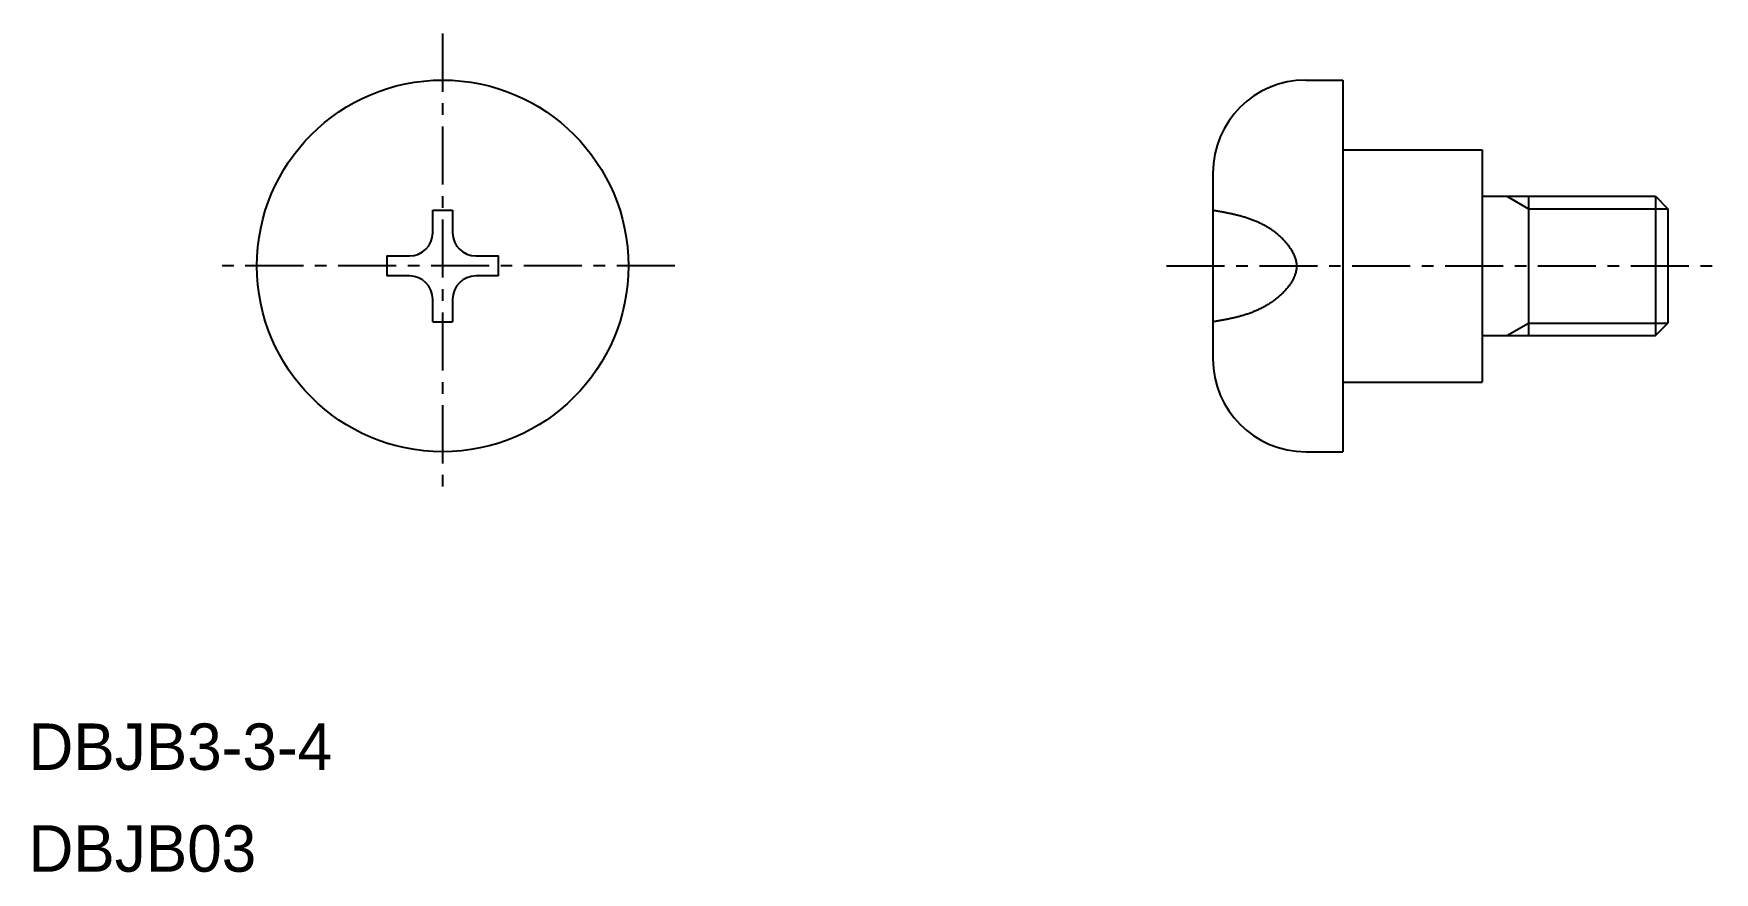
# Model space of a CAD drawing. Extents: x 13.8 to 50, y 17.6 to 35.6.
import ezdxf

# ---------------------------------------------------------------- set-up
doc = ezdxf.new("R2010")
doc.units = 0
doc.linetypes.add('CENTER', pattern=[2, 1.25, -0.25, 0.25, -0.25])
doc.layers.get('0').update_dxf_attribs({"linetype": 'CONTINUOUS'})
doc.layers.add('CENTER', color=1, linetype='CENTER')

msp = doc.modelspace()

# ---------------------------------------------------------------- linework, layer by layer
at = {"color": 7, "linetype": 'CONTINUOUS'}
for p, q in [((41.239, 34.623), (42.039, 34.623)), ((42.039, 34.623), (42.039, 26.623)), ((39.239, 32.623), (39.239, 28.623)), ((45.039, 32.123), (48.769, 32.123)), ((46.039, 32.123), (46.039, 29.123)), ((48.769, 32.123), (48.769, 29.123)), ((48.769, 32.123), (49.039, 31.852)), ((22.434, 31.826), (22.864, 31.826)), ((22.434, 31.338), (22.434, 31.826)), ((22.864, 31.826), (22.864, 31.338)), ((49.039, 31.852), (49.039, 29.393)), ((21.446, 30.838), (21.934, 30.838)), ((21.446, 30.838), (21.446, 30.408)), ((23.364, 30.838), (23.852, 30.838)), ((23.852, 30.408), (23.852, 30.838)), ((21.934, 30.408), (21.446, 30.408)), ((23.852, 30.408), (23.364, 30.408)), ((22.434, 29.42), (22.434, 29.908)), ((22.864, 29.908), (22.864, 29.42)), ((22.434, 29.42), (22.864, 29.42)), ((48.769, 29.123), (49.039, 29.393)), ((45.039, 29.123), (48.769, 29.123)), ((41.239, 26.623), (42.039, 26.623))]:
    msp.add_line(p, q, dxfattribs=at)
at = {"linetype": 'CONTINUOUS'}
for p, q in [((42.039, 33.123), (45.039, 33.123)), ((45.039, 33.123), (45.039, 28.123)), ((42.039, 28.123), (45.039, 28.123))]:
    msp.add_line(p, q, dxfattribs=at)
at = {"color": 3, "linetype": 'CONTINUOUS'}
for p, q in [((45.571, 32.123), (46.039, 31.852)), ((46.039, 31.852), (49.039, 31.852)), ((45.572, 29.123), (46.039, 29.393)), ((46.039, 29.393), (49.039, 29.393))]:
    msp.add_line(p, q, dxfattribs=at)
at = {"color": 3}
msp.add_polyline3d([(39.239, 31.826, 0), (39.26, 31.822, 0), (39.28, 31.819, 0), (39.3, 31.815, 0), (39.32, 31.811, 0), (39.34, 31.808, 0), (39.361, 31.804, 0), (39.381, 31.8, 0), (39.401, 31.797, 0), (39.422, 31.793, 0), (39.442, 31.789, 0), (39.462, 31.785, 0), (39.482, 31.781, 0), (39.502, 31.777, 0), (39.522, 31.773, 0), (39.543, 31.769, 0), (39.563, 31.765, 0), (39.583, 31.761, 0), (39.603, 31.757, 0), (39.623, 31.753, 0), (39.643, 31.748, 0), (39.663, 31.744, 0), (39.683, 31.739, 0), (39.703, 31.735, 0), (39.723, 31.73, 0), (39.743, 31.725, 0), (39.763, 31.72, 0), (39.782, 31.715, 0), (39.802, 31.71, 0), (39.822, 31.705, 0), (39.842, 31.699, 0), (39.861, 31.694, 0), (39.881, 31.688, 0), (39.901, 31.683, 0), (39.92, 31.677, 0), (39.94, 31.671, 0), (39.959, 31.665, 0), (39.978, 31.658, 0), (39.998, 31.652, 0), (40.017, 31.645, 0), (40.036, 31.639, 0), (40.056, 31.631, 0), (40.075, 31.625, 0), (40.094, 31.617, 0), (40.113, 31.61, 0), (40.132, 31.602, 0), (40.151, 31.594, 0), (40.17, 31.586, 0), (40.189, 31.578, 0), (40.208, 31.57, 0), (40.226, 31.561, 0), (40.245, 31.553, 0), (40.263, 31.544, 0), (40.282, 31.535, 0), (40.3, 31.525, 0), (40.319, 31.515, 0), (40.337, 31.506, 0), (40.355, 31.496, 0), (40.373, 31.485, 0), (40.392, 31.475, 0), (40.41, 31.464, 0), (40.427, 31.453, 0), (40.445, 31.442, 0), (40.463, 31.43, 0), (40.481, 31.419, 0), (40.498, 31.407, 0), (40.516, 31.395, 0), (40.533, 31.382, 0), (40.551, 31.369, 0), (40.568, 31.356, 0), (40.585, 31.343, 0), (40.602, 31.329, 0), (40.619, 31.315, 0), (40.636, 31.301, 0), (40.653, 31.287, 0), (40.669, 31.272, 0), (40.686, 31.257, 0), (40.702, 31.242, 0), (40.718, 31.226, 0), (40.734, 31.211, 0), (40.749, 31.195, 0), (40.765, 31.179, 0), (40.78, 31.163, 0), (40.795, 31.146, 0), (40.809, 31.13, 0), (40.824, 31.113, 0), (40.837, 31.096, 0), (40.851, 31.079, 0), (40.864, 31.061, 0), (40.877, 31.044, 0), (40.89, 31.026, 0), (40.902, 31.008, 0), (40.914, 30.991, 0), (40.925, 30.973, 0), (40.936, 30.954, 0), (40.946, 30.936, 0), (40.956, 30.918, 0), (40.965, 30.899, 0), (40.974, 30.881, 0), (40.983, 30.862, 0), (40.991, 30.844, 0), (40.998, 30.825, 0), (41.005, 30.806, 0), (41.011, 30.787, 0), (41.017, 30.768, 0), (41.022, 30.749, 0), (41.026, 30.73, 0), (41.03, 30.711, 0), (41.033, 30.692, 0), (41.036, 30.674, 0), (41.038, 30.654, 0), (41.039, 30.636, 0), (41.039, 30.616, 0), (41.039, 30.598, 0), (41.038, 30.579, 0), (41.036, 30.56, 0), (41.034, 30.541, 0), (41.031, 30.522, 0), (41.027, 30.503, 0), (41.023, 30.485, 0), (41.018, 30.466, 0), (41.013, 30.447, 0), (41.006, 30.429, 0), (41, 30.41, 0), (40.992, 30.392, 0), (40.984, 30.373, 0), (40.976, 30.355, 0), (40.967, 30.337, 0), (40.958, 30.319, 0), (40.948, 30.301, 0), (40.938, 30.283, 0), (40.927, 30.265, 0), (40.915, 30.248, 0), (40.904, 30.23, 0), (40.891, 30.213, 0), (40.879, 30.195, 0), (40.866, 30.178, 0), (40.852, 30.161, 0), (40.839, 30.145, 0), (40.824, 30.128, 0), (40.81, 30.111, 0), (40.795, 30.095, 0), (40.78, 30.079, 0), (40.764, 30.063, 0), (40.749, 30.047, 0), (40.733, 30.031, 0), (40.716, 30.015, 0), (40.7, 30, 0), (40.683, 29.985, 0), (40.666, 29.97, 0), (40.648, 29.955, 0), (40.631, 29.941, 0), (40.613, 29.927, 0), (40.595, 29.912, 0), (40.577, 29.898, 0), (40.559, 29.885, 0), (40.541, 29.871, 0), (40.522, 29.858, 0), (40.504, 29.845, 0), (40.485, 29.832, 0), (40.466, 29.82, 0), (40.447, 29.808, 0), (40.428, 29.796, 0), (40.41, 29.784, 0), (40.391, 29.773, 0), (40.372, 29.762, 0), (40.353, 29.751, 0), (40.334, 29.74, 0), (40.315, 29.73, 0), (40.295, 29.72, 0), (40.276, 29.71, 0), (40.257, 29.7, 0), (40.238, 29.691, 0), (40.219, 29.682, 0), (40.2, 29.673, 0), (40.18, 29.664, 0), (40.161, 29.656, 0), (40.142, 29.648, 0), (40.123, 29.639, 0), (40.103, 29.632, 0), (40.084, 29.624, 0), (40.065, 29.616, 0), (40.045, 29.609, 0), (40.026, 29.602, 0), (40.006, 29.595, 0), (39.987, 29.588, 0), (39.968, 29.582, 0), (39.948, 29.576, 0), (39.928, 29.569, 0), (39.909, 29.563, 0), (39.889, 29.557, 0), (39.87, 29.552, 0), (39.85, 29.546, 0), (39.831, 29.541, 0), (39.811, 29.535, 0), (39.792, 29.53, 0), (39.772, 29.525, 0), (39.752, 29.52, 0), (39.733, 29.515, 0), (39.713, 29.511, 0), (39.693, 29.506, 0), (39.674, 29.501, 0), (39.654, 29.497, 0), (39.634, 29.493, 0), (39.615, 29.488, 0), (39.595, 29.484, 0), (39.575, 29.48, 0), (39.556, 29.476, 0), (39.536, 29.473, 0), (39.516, 29.469, 0), (39.496, 29.465, 0), (39.477, 29.461, 0), (39.457, 29.458, 0), (39.437, 29.454, 0), (39.417, 29.45, 0), (39.398, 29.447, 0), (39.378, 29.443, 0), (39.358, 29.44, 0), (39.338, 29.437, 0), (39.318, 29.433, 0), (39.299, 29.43, 0), (39.279, 29.426, 0), (39.259, 29.423, 0), (39.239, 29.42, 0)], dxfattribs=at)
at = {"color": 7, "linetype": 'CONTINUOUS'}
msp.add_circle((22.649, 30.623), 4, dxfattribs=at)
for centre, radius, start, end in [((41.239, 32.623), 2, 90, 180), ((21.934, 31.338), 0.5, 270, 0), ((23.364, 31.338), 0.5, 180, 270), ((21.934, 29.908), 0.5, 0, 90), ((23.364, 29.908), 0.5, 90, 180), ((41.239, 28.623), 2, 180, 270)]:
    msp.add_arc(centre, radius, start, end, dxfattribs=at)
at = {"layer": 'CENTER', "color": 1, "linetype": 'CENTER'}
for p, q in [((22.649, 35.623), (22.649, 25.623)), ((27.649, 30.623), (17.649, 30.623)), ((38.239, 30.623), (50.039, 30.623))]:
    msp.add_line(p, q, dxfattribs=at)

# ---------------------------------------------------------------- texts
at = {"color": 7, "linetype": 'CONTINUOUS'}
for s, p in [('DBJB3-3-4', (13.729, 19.775)), ('DBJB03', (13.729, 17.584))]:
    msp.add_text(s, height=1, dxfattribs=at).set_placement(p)

doc.saveas('drawing.dxf')
